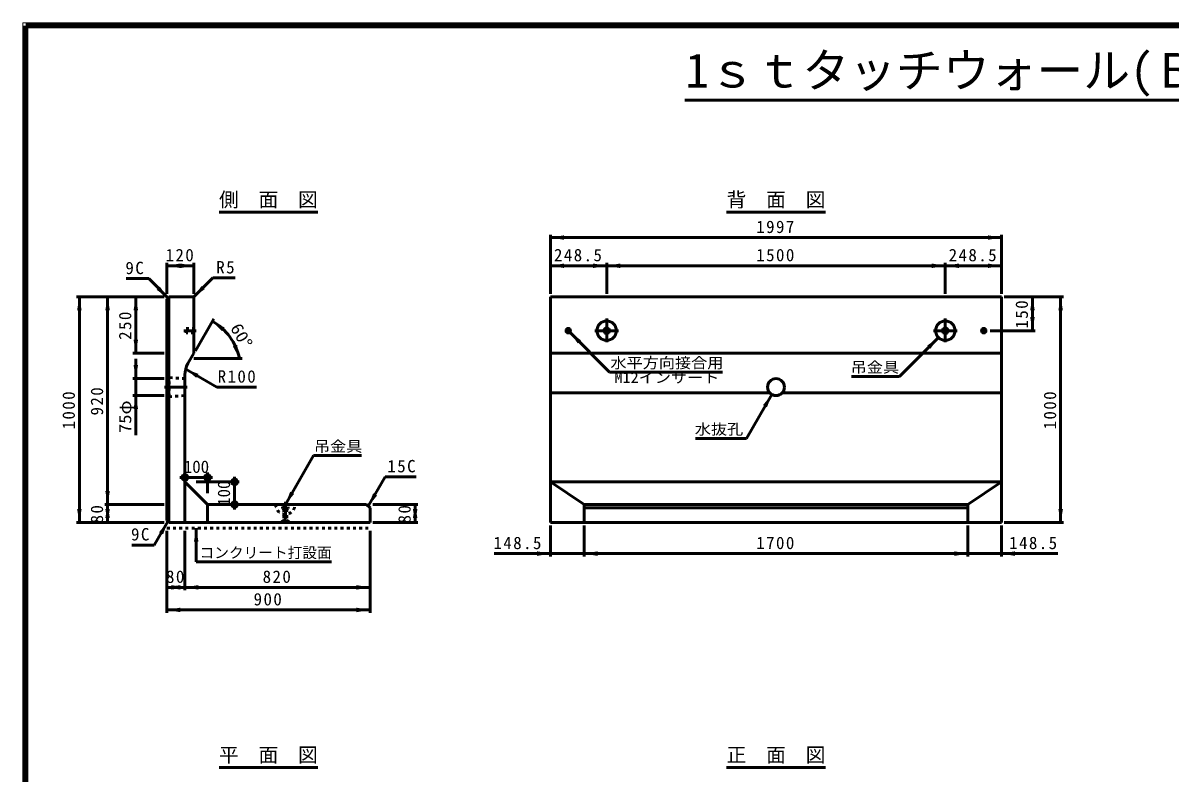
# Model space of a CAD drawing. Units: millimetres, scale not verified, with parts at other scales. Extents: x 100 to 4105, y 100 to 2870.
# Drawn here: x 100 to 2133, y 1541 to 2870 of the extents above; entities that cross this region are included whole.
import ezdxf
from ezdxf.enums import TextEntityAlignment as Align

# ---------------------------------------------------------------- set-up
doc = ezdxf.new("R2010")
doc.units = ezdxf.units.MM
doc.header["$LTSCALE"] = 5
doc.linetypes.add('USER2', pattern=[13.4, 10, -1.2, 1, -1.2])
doc.linetypes.add('USER3', pattern=[2.2, 1, -1.2])
doc.layers.add('V-nasSTD', color=7, linetype='Continuous', lineweight=50)
doc.styles.add('ＭＳ ゴシック', font='')
doc.styles.get('ＭＳ ゴシック').set_extended_font_data('MS Gothic')

msp = doc.modelspace()

# ---------------------------------------------------------------- hatches: boundary and pattern name
at = {"layer": 'V-nasSTD'}
for points in [[(1058.994, 2489.781), (1058.994, 2485.781), (1034.994, 2489.781), (1058.994, 2493.781)], [(1809.794, 2489.781), (1809.794, 2493.781), (1833.794, 2489.781), (1809.794, 2485.781)], [(378.994, 2439.781), (378.994, 2435.781), (354.994, 2439.781), (378.994, 2443.781)], [(378.994, 2439.781), (378.994, 2443.781), (402.994, 2439.781), (378.994, 2435.781)], [(1058.994, 2439.781), (1058.994, 2435.781), (1034.994, 2439.781), (1058.994, 2443.781)], [(1110.394, 2439.781), (1110.394, 2443.781), (1134.394, 2439.781), (1110.394, 2435.781)], [(1158.394, 2439.781), (1158.394, 2435.781), (1134.394, 2439.781), (1158.394, 2443.781)], [(1710.394, 2439.781), (1710.394, 2443.781), (1734.394, 2439.781), (1710.394, 2435.781)], [(1758.394, 2439.781), (1758.394, 2435.781), (1734.394, 2439.781), (1758.394, 2443.781)], [(1809.794, 2439.781), (1809.794, 2443.781), (1833.794, 2439.781), (1809.794, 2435.781)], [(339.823, 2399.951), (342.652, 2402.78), (356.794, 2382.981), (336.995, 2397.123)], [(419.379, 2401.165), (422.207, 2398.337), (402.408, 2384.195), (416.55, 2403.994)], [(199.994, 2360.781), (195.994, 2360.781), (199.994, 2384.781), (203.994, 2360.781)], [(249.994, 2360.781), (245.994, 2360.781), (249.994, 2384.781), (253.994, 2360.781)], [(299.994, 2360.781), (295.994, 2360.781), (299.994, 2384.781), (303.994, 2360.781)], [(1888.794, 2360.781), (1884.794, 2360.781), (1888.794, 2384.781), (1892.794, 2360.781)], [(1938.794, 2360.781), (1934.794, 2360.781), (1938.794, 2384.781), (1942.794, 2360.781)], [(454.997, 2327.164), (452.616, 2323.95), (435.712, 2341.45), (457.378, 2330.378)], [(1888.794, 2348.781), (1892.794, 2348.781), (1888.794, 2324.781), (1884.794, 2348.781)], [(1085.852, 2305.123), (1088.68, 2307.951), (1068.881, 2322.094), (1083.023, 2302.295)], [(299.994, 2308.781), (303.994, 2308.781), (299.994, 2284.781), (295.994, 2308.781)], [(471.999, 2296.993), (475.784, 2298.287), (479.569, 2299.581), (483.528, 2275.632)], [(1705.261, 2295.648), (1702.433, 2298.476), (1722.232, 2312.618), (1708.09, 2292.819)], [(299.994, 2263.781), (303.994, 2263.781), (299.994, 2239.781), (295.994, 2263.781)], [(409.142, 2244.703), (407.142, 2241.238), (388.357, 2256.703), (411.142, 2248.167)], [(299.994, 2185.781), (295.994, 2185.781), (299.994, 2209.781), (303.994, 2185.781)], [(1414.894, 2191.006), (1411.43, 2193.006), (1426.894, 2211.79), (1418.358, 2189.006)], [(249.994, 2040.781), (253.994, 2040.781), (249.994, 2016.781), (245.994, 2040.781)], [(576.994, 2037.565), (580.458, 2035.565), (564.994, 2016.781), (573.53, 2039.565)], [(723.994, 2034.565), (727.458, 2032.565), (711.994, 2013.781), (720.53, 2036.565)], [(249.994, 1992.781), (245.994, 1992.781), (249.994, 2016.781), (253.994, 1992.781)], [(794.994, 1992.781), (790.994, 1992.781), (794.994, 2016.781), (798.994, 1992.781)], [(199.994, 2008.781), (203.994, 2008.781), (199.994, 1984.781), (195.994, 2008.781)], [(249.994, 2008.781), (253.994, 2008.781), (249.994, 1984.781), (245.994, 2008.781)], [(794.994, 2008.781), (798.994, 2008.781), (794.994, 1984.781), (790.994, 2008.781)], [(1938.794, 2008.781), (1942.794, 2008.781), (1938.794, 1984.781), (1934.794, 2008.781)], [(344.794, 1965.796), (341.33, 1967.796), (356.794, 1986.581), (348.258, 1963.796)], [(406.994, 1950.981), (402.994, 1950.981), (406.994, 1974.981), (410.994, 1950.981)], [(1010.994, 1929.781), (1010.994, 1933.781), (1034.994, 1929.781), (1010.994, 1925.781)], [(1118.394, 1929.781), (1118.394, 1925.781), (1094.394, 1929.781), (1118.394, 1933.781)], [(1750.394, 1929.781), (1750.394, 1933.781), (1774.394, 1929.781), (1750.394, 1925.781)], [(1857.794, 1929.781), (1857.794, 1925.781), (1833.794, 1929.781), (1857.794, 1933.781)], [(378.994, 1869.981), (378.994, 1865.981), (354.994, 1869.981), (378.994, 1873.981)], [(362.994, 1869.981), (362.994, 1873.981), (386.994, 1869.981), (362.994, 1865.981)], [(410.994, 1869.981), (410.994, 1865.981), (386.994, 1869.981), (410.994, 1873.981)], [(690.994, 1869.981), (690.994, 1873.981), (714.994, 1869.981), (690.994, 1865.981)], [(378.994, 1829.981), (378.994, 1825.981), (354.994, 1829.981), (378.994, 1833.981)], [(690.994, 1829.981), (690.994, 1833.981), (714.994, 1829.981), (690.994, 1825.981)]]:
    msp.add_hatch(color=256, dxfattribs=at).paths.add_polyline_path(points)

# ---------------------------------------------------------------- linework, layer by layer
at = {"layer": 'V-nasSTD', "lineweight": 100}
for p, q in [((105, 2865), (105, 105)), ((4100, 2865), (105, 2865))]:
    msp.add_line(p, q, dxfattribs=at)
at = {"layer": 'V-nasSTD'}
for p, q in [((1273.06, 2733.465), (2931.94, 2733.465)), ((447.494, 2534.781), (622.494, 2534.781)), ((1346.894, 2534.781), (1521.894, 2534.781)), ((1034.994, 2494.781), (1034.994, 2389.781)), ((1034.994, 2489.781), (1833.794, 2489.781)), ((1833.794, 2494.781), (1833.794, 2389.781)), ((354.994, 2444.781), (354.994, 2389.781)), ((402.994, 2439.781), (354.994, 2439.781)), ((402.994, 2444.781), (402.994, 2389.781)), ((1034.994, 2439.781), (1134.394, 2439.781)), ((1134.394, 2444.781), (1134.394, 2389.781)), ((1134.394, 2439.781), (1734.394, 2439.781)), ((1734.394, 2444.781), (1734.394, 2389.781)), ((1734.394, 2439.781), (1833.794, 2439.781)), ((322.853, 2416.922), (282.853, 2416.922)), ((356.794, 2382.981), (322.853, 2416.922)), ((402.408, 2384.195), (436.349, 2418.136)), ((436.349, 2418.136), (476.349, 2418.136)), ((349.994, 2384.781), (194.994, 2384.781)), ((199.994, 2384.781), (199.994, 1984.781)), ((249.994, 2384.781), (249.994, 2016.781)), ((299.994, 2384.781), (299.994, 2284.781)), ((358.594, 2384.781), (354.994, 2381.181)), ((354.994, 2381.181), (354.994, 1988.381)), ((358.594, 2384.781), (358.594, 1984.781)), ((400.994, 2384.781), (358.594, 2384.781)), ((402.994, 2382.781), (402.994, 2284.781)), ((1034.994, 2384.781), (1034.994, 1984.781)), ((1833.794, 2384.781), (1034.994, 2384.781)), ((1833.794, 1984.781), (1833.794, 2384.781)), ((1943.794, 2384.781), (1838.794, 2384.781)), ((1888.794, 2384.781), (1888.794, 2324.781)), ((1938.794, 2384.781), (1938.794, 1984.781)), ((438.212, 2345.78), (405.512, 2289.142)), ((1068.881, 2322.094), (1139.592, 2251.383)), ((1893.794, 2324.781), (1813.794, 2324.781)), ((1722.232, 2312.618), (1653.158, 2243.545)), ((349.994, 2284.781), (294.994, 2284.781)), ((402.994, 2284.781), (392.353, 2266.35)), ((1833.794, 2284.781), (1034.994, 2284.781)), ((299.994, 2274.781), (299.994, 2239.781)), ((388.357, 2256.703), (443.783, 2224.703)), ((402.528, 2275.632), (488.528, 2275.632)), ((294.994, 2239.781), (349.994, 2239.781)), ((299.994, 2239.781), (299.994, 2209.781)), ((386.994, 2246.35), (386.994, 1984.781)), ((1139.592, 2251.383), (1339.592, 2251.383)), ((1653.158, 2243.545), (1568.158, 2243.545)), ((443.783, 2224.703), (513.783, 2224.703)), ((294.994, 2209.781), (349.994, 2209.781)), ((299.994, 2209.781), (299.994, 2139.781)), ((1034.994, 2214.847), (1423.154, 2214.847)), ((1426.894, 2211.79), (1381.894, 2133.848)), ((1445.634, 2214.847), (1833.794, 2214.847)), ((1291.894, 2133.848), (1381.894, 2133.848)), ((564.994, 2016.781), (614.994, 2103.383)), ((614.994, 2103.383), (699.994, 2103.383)), ((426.994, 2073.781), (426.994, 2036.781)), ((435.994, 2064.781), (377.994, 2064.781)), ((386.994, 2056.781), (426.994, 2016.781)), ((406.994, 2056.781), (482.994, 2056.781)), ((474.994, 2065.781), (474.994, 2007.781)), ((711.994, 2013.781), (741.994, 2065.742)), ((741.994, 2065.742), (796.994, 2065.742)), ((1034.994, 2056.781), (1833.794, 2056.781)), ((1034.994, 2056.781), (1094.394, 2016.781)), ((1774.394, 2016.781), (1833.794, 2056.781)), ((349.994, 2016.781), (244.994, 2016.781)), ((249.994, 2016.781), (249.994, 1984.781)), ((426.994, 2016.781), (708.994, 2016.781)), ((426.994, 1984.781), (426.994, 2016.781)), ((708.994, 2016.781), (714.994, 2010.781)), ((799.994, 2016.781), (719.994, 2016.781)), ((794.994, 2016.781), (794.994, 1984.781)), ((1094.394, 2016.781), (1774.394, 2016.781)), ((1094.394, 1984.781), (1094.394, 2016.781)), ((1774.394, 1984.781), (1774.394, 2016.781)), ((714.994, 1984.781), (714.994, 2010.781)), ((1094.394, 2010.781), (1774.394, 2010.781)), ((349.994, 1984.781), (194.994, 1984.781)), ((356.794, 1986.581), (332.794, 1945.011)), ((354.994, 1988.381), (358.594, 1984.781)), ((358.594, 1984.781), (714.994, 1984.781)), ((406.994, 1914.981), (406.994, 1974.981)), ((799.994, 1984.781), (719.994, 1984.781)), ((1034.994, 1984.781), (1833.794, 1984.781)), ((1034.994, 1979.781), (1034.994, 1924.781)), ((1094.394, 1979.781), (1094.394, 1924.781)), ((1774.394, 1979.781), (1774.394, 1924.781)), ((1833.794, 1979.781), (1833.794, 1924.781)), ((1943.794, 1984.781), (1838.794, 1984.781)), ((354.994, 1824.981), (354.994, 1969.981)), ((386.994, 1864.981), (386.994, 1969.981)), ((714.994, 1824.981), (714.994, 1969.981)), ((332.794, 1945.011), (292.794, 1945.011)), ((406.994, 1914.981), (646.994, 1914.981)), ((1034.994, 1929.781), (934.994, 1929.781)), ((1094.394, 1929.781), (1034.994, 1929.781)), ((1094.394, 1929.781), (1774.394, 1929.781)), ((1774.394, 1929.781), (1833.794, 1929.781)), ((1833.794, 1929.781), (1933.794, 1929.781)), ((386.994, 1869.981), (354.994, 1869.981)), ((714.994, 1869.981), (386.994, 1869.981)), ((714.994, 1829.981), (354.994, 1829.981)), ((447.494, 1550.981), (622.494, 1550.981)), ((1346.894, 1550.981), (1521.894, 1550.981))]:
    msp.add_line(p, q, dxfattribs=at)
at = {"layer": 'V-nasSTD', "linetype": 'USER2'}
for p, q in [((1134.394, 2346.581), (1134.394, 2304.181)), ((1734.394, 2346.581), (1734.394, 2304.181)), ((384.994, 2324.781), (406.994, 2324.781)), ((1060.194, 2324.781), (1072.194, 2324.781)), ((1066.194, 2318.781), (1066.194, 2330.781)), ((1113.194, 2324.781), (1155.594, 2324.781)), ((1713.194, 2324.781), (1755.594, 2324.781)), ((1796.594, 2324.781), (1808.594, 2324.781)), ((1802.594, 2318.781), (1802.594, 2330.781)), ((390.994, 2224.781), (350.994, 2224.781)), ((564.994, 2021.781), (564.994, 1991.781))]:
    msp.add_line(p, q, dxfattribs=at)
at = {"layer": 'V-nasSTD', "linetype": 'USER3'}
for p, q in [((388.994, 2320.781), (388.994, 2328.781)), ((388.994, 2328.781), (402.994, 2328.781)), ((402.994, 2320.781), (388.994, 2320.781)), ((358.994, 2241.781), (354.994, 2245.381)), ((386.994, 2239.781), (358.994, 2241.781)), ((358.994, 2207.781), (358.994, 2241.781)), ((358.994, 2207.781), (354.994, 2204.181)), ((358.994, 2207.781), (386.994, 2209.781)), ((559.994, 2012.781), (569.994, 2012.781)), ((559.994, 2012.781), (559.994, 2009.981)), ((569.994, 2012.781), (569.994, 2009.981)), ((559.994, 2009.981), (562.194, 2008.781)), ((559.994, 2009.981), (569.994, 2009.981)), ((562.194, 2008.781), (562.194, 1988.781)), ((562.194, 2008.781), (567.794, 2008.781)), ((567.794, 2008.781), (569.994, 2009.981)), ((567.794, 2008.781), (567.794, 1988.781)), ((354.994, 1974.981), (714.994, 1974.981)), ((557.994, 1986.781), (562.194, 1988.781)), ((557.994, 1986.781), (557.994, 1985.581)), ((557.994, 1986.781), (571.994, 1986.781)), ((557.994, 1985.581), (571.994, 1985.581)), ((562.194, 1988.781), (567.794, 1988.781)), ((567.794, 1988.781), (571.994, 1986.781)), ((571.994, 1986.781), (571.994, 1985.581))]:
    msp.add_line(p, q, dxfattribs=at)
at = {"layer": 'V-nasSTD', "lineweight": 13}
msp.add_lwpolyline([(100, 100), (100, 2870), (4105, 2870), (4105, 100)], close=True, dxfattribs=at)
at = {"layer": 'V-nasSTD'}
for centre, radius in [((1134.394, 2324.781), 17.2), ((1734.394, 2324.781), 17.2), ((1066.194, 2324.781), 3.8), ((1066.194, 2324.781), 2.4), ((1066.194, 2324.781), 2), ((1134.394, 2324.781), 5), ((1734.394, 2324.781), 5), ((1802.594, 2324.781), 3.8), ((1802.594, 2324.781), 2.4), ((1802.594, 2324.781), 2), ((1434.394, 2224.781), 15), ((386.994, 2064.781), 5), ((426.994, 2064.781), 5), ((474.994, 2056.781), 5), ((474.994, 2016.781), 5)]:
    msp.add_circle(centre, radius, dxfattribs=at)
for centre, radius, start, end in [((400.994, 2382.781), 2, 0, 90), ((385.712, 2254.847), 100, 11.99616, 60), ((426.994, 2246.35), 40, 150, 180)]:
    msp.add_arc(centre, radius, start, end, dxfattribs=at)
at = {"layer": 'V-nasSTD', "linetype": 'USER3'}
msp.add_arc((564.994, 2016.781), 17.2, 180, 0, dxfattribs=at)

# ---------------------------------------------------------------- texts
at = {"layer": 'V-nasSTD', "style": 'ＭＳ ゴシック'}
for s, height, p in [('1ｓｔタッチウォール(Ｂ型 T=120)  Ｈ=1000', 60.81, (2102.5, 2816.409)), ('側\u3000面\u3000図', 25.66, (534.994, 2569.781)), ('背\u3000面\u3000図', 25.66, (1434.394, 2569.781)), ('100', 21.99, (407.494, 2094.781)), ('コンクリート打設面', 19.06, (530.022, 1940.981)), ('平\u3000面\u3000図', 25.66, (534.994, 1585.981)), ('正\u3000面\u3000図', 25.66, (1434.394, 1585.981))]:
    msp.add_text(s, height=height, dxfattribs=at).set_placement(p, align=Align.TOP_CENTER)
at = {"layer": 'V-nasSTD', "style": 'ＭＳ ゴシック', "width": 1.1}
for s, rotation, p in [('60°', 300, (496.83, 2321.291)), ('75φ', 90, (269.994, 2172.281))]:
    msp.add_text(s, height=21.99, rotation=rotation, dxfattribs=at).set_placement(p, align=Align.TOP_CENTER)
for s, p in [('水平方向接合用', (1241.092, 2277.383)), ('吊金具', (1609.658, 2269.545)), ('M12インサート', (1241.092, 2251.383)), ('水抜孔', (1333.394, 2159.848)), ('吊金具', (658.494, 2129.383))]:
    msp.add_text(s, height=19.06, dxfattribs=at).set_placement(p, align=Align.TOP_CENTER)
at = {"layer": 'V-nasSTD', "style": 'ＭＳ ゴシック'}
msp.add_text('100', height=21.99, rotation=90, dxfattribs=at).set_placement((444.994, 2036.781), align=Align.TOP_CENTER)
at = {"layer": 'V-nasSTD', "char_height": 21.99, "attachment_point": 2, "style": 'ＭＳ ゴシック'}
for s, insert in [('\\T1.17;1997', (1434.394, 2519.781)), ('\\T1.17;120', (378.994, 2469.781)), ('\\T1.17;248.5', (1084.694, 2469.781)), ('\\T1.17;1500', (1434.394, 2469.781)), ('\\T1.17;248.5', (1784.094, 2469.781)), ('\\T1.17;9C', (299.103, 2446.922)), ('\\T1.17;R5', (460.099, 2448.136)), ('\\T1.17;R100', (480.033, 2254.703)), ('\\T1.17;15C', (771.994, 2095.742)), ('\\T1.17;9C', (309.044, 1975.011)), ('\\T1.17;148.5', (977.494, 1959.781)), ('\\T1.17;1700', (1434.394, 1959.781)), ('\\T1.17;148.5', (1891.294, 1959.781)), ('\\T1.17;80', (370.994, 1899.981)), ('\\T1.17;820', (550.994, 1899.981)), ('\\T1.17;900', (534.994, 1859.981))]:
    msp.add_mtext(s, dxfattribs=dict(at, insert=insert))
at = {"layer": 'V-nasSTD', "char_height": 21.99, "attachment_point": 2, "rotation": 90, "style": 'ＭＳ ゴシック'}
for s, insert in [('\\T1.17;150', (1858.794, 2354.781)), ('\\T1.17;250', (269.994, 2334.781)), ('\\T1.17;1000', (169.994, 2184.781)), ('\\T1.17;920', (219.994, 2200.781)), ('\\T1.17;1000', (1908.794, 2184.781)), ('\\T1.17;80', (219.994, 2000.78)), ('\\T1.17;80', (764.994, 2000.78))]:
    msp.add_mtext(s, dxfattribs=dict(at, insert=insert))

doc.saveas('drawing.dxf')
